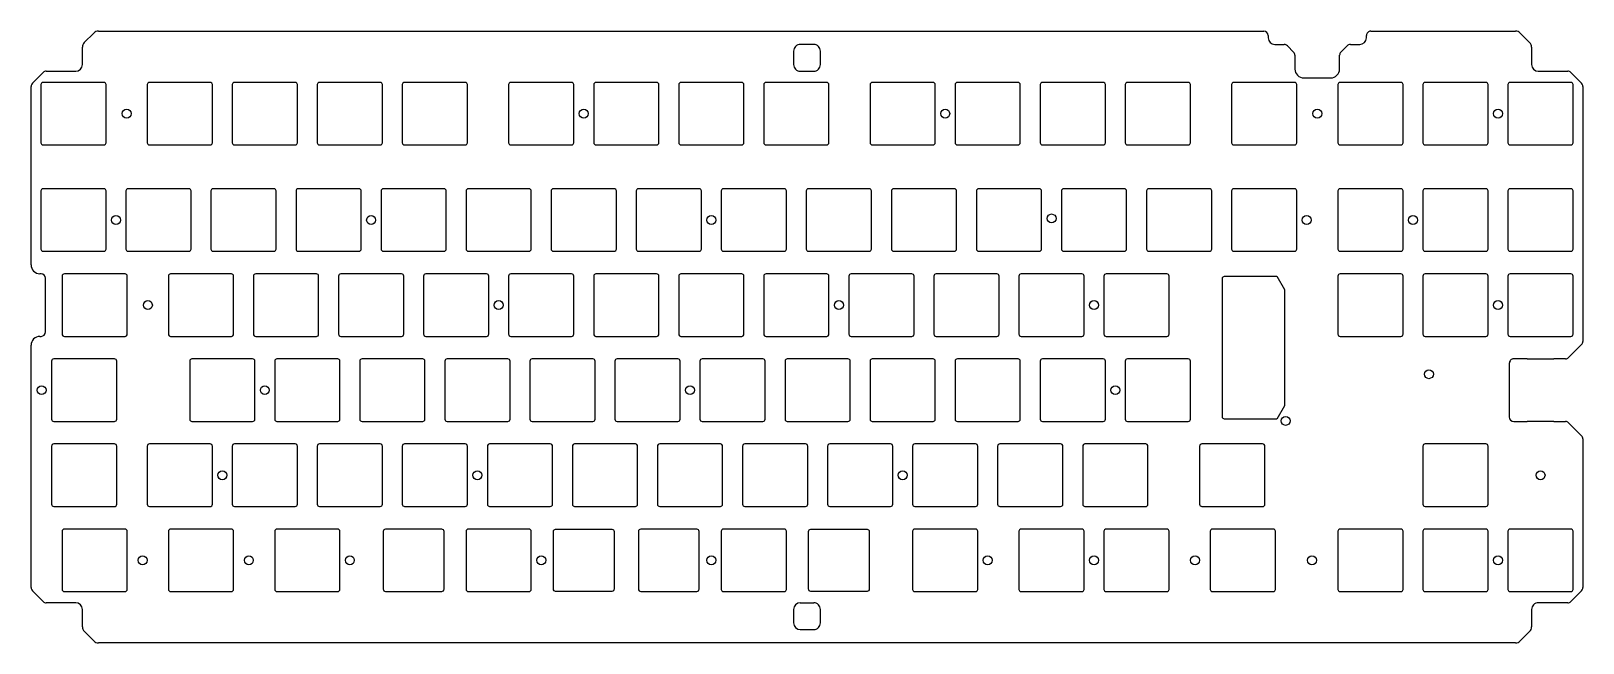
# Model space of a CAD drawing. Header units: millimetres. Extents: x -10 to 338, y -119 to 18.
import ezdxf

# ---------------------------------------------------------------- set-up
doc = ezdxf.new("R2010")
doc.units = ezdxf.units.MM
doc.layers.get('0').update_dxf_attribs({"linetype": 'CONTINUOUS'})
doc.layers.add('BLACK', color=7, linetype='CONTINUOUS')

msp = doc.modelspace()

# ---------------------------------------------------------------- linework, layer by layer
for points in [[(16.5125, 6.5), (16.5125, -6.5, 0.4142123908), (17.0125, -7), (30.6125, -7, 0.4142135624), (31.1125, -6.5), (31.1125, 6.5, 0.4142135624), (30.6125, 7), (17.0125, 7, 0.4142123908)], [(16.5125, 6.5), (16.5125, -6.5, 0.4142123908), (17.0125, -7), (30.6125, -7, 0.4142135624), (31.1125, -6.5), (31.1125, 6.5, 0.4142135624), (30.6125, 7), (17.0125, 7, 0.4142123908)], [(35.5625, 6.5), (35.5625, -6.5, 0.4142123908), (36.0625, -7), (49.6625, -7, 0.4142135624), (50.1625, -6.5), (50.1625, 6.5, 0.4142135624), (49.6625, 7), (36.0625, 7, 0.4142123908)], [(35.5625, -6.5, 0.4142123908), (36.0625, -7), (49.6625, -7, 0.4142135624), (50.1625, -6.5), (50.1625, 6.5, 0.4142135624), (49.6625, 7), (36.0625, 7, 0.4142123908), (35.5625, 6.5)], [(54.6125, 6.5), (54.6125, -6.5, 0.4142123908), (55.1125, -7), (68.7125, -7, 0.4142135624), (69.2125, -6.5), (69.2125, 6.5, 0.4142135624), (68.7125, 7), (55.1125, 7, 0.4142123908)], [(69.2125, 6.5, 0.4142135624), (68.7125, 7), (55.1125, 7, 0.4142123908), (54.6125, 6.5), (54.6125, -6.5, 0.4142123908), (55.1125, -7), (68.7125, -7, 0.4142135624), (69.2125, -6.5)], [(73.6625, 6.5), (73.6625, -6.5, 0.4142123908), (74.1625, -7), (87.7625, -7, 0.4142135624), (88.2625, -6.5), (88.2625, 6.5, 0.4142135624), (87.7625, 7), (74.1625, 7, 0.4142123908)], [(74.1625, -7), (87.7625, -7, 0.4142135624), (88.2625, -6.5), (88.2625, 6.5, 0.4142135624), (87.7625, 7), (74.1625, 7, 0.4142123908), (73.6625, 6.5), (73.6625, -6.5, 0.4142123908)], [(97.475, 6.5), (97.475, -6.5, 0.4142123908), (97.975, -7), (111.575, -7, 0.4142135624), (112.075, -6.5), (112.075, 6.5, 0.4142135624), (111.575, 7), (97.975, 7, 0.4142123908)], [(97.975, 7, 0.4142123908), (97.475, 6.5), (97.475, -6.5, 0.4142123908), (97.975, -7), (111.575, -7, 0.4142135624), (112.075, -6.5), (112.075, 6.5, 0.4142135624), (111.575, 7)], [(178.4375, 6.5), (178.4375, -6.5, 0.4142123908), (178.9375, -7), (192.5375, -7, 0.4142135624), (193.0375, -6.5), (193.0375, 6.5, 0.4142135624), (192.5375, 7), (178.9375, 7, 0.4142123908)], [(193.0375, -6.5), (193.0375, 6.5, 0.4142135624), (192.5375, 7), (178.9375, 7, 0.4142123908), (178.4375, 6.5), (178.4375, -6.5, 0.4142123908), (178.9375, -7), (192.5375, -7, 0.4142135624)], [(197.4875, 6.5), (197.4875, -6.5, 0.4142123908), (197.9875, -7), (211.5875, -7, 0.4142135624), (212.0875, -6.5), (212.0875, 6.5, 0.4142135624), (211.5875, 7), (197.9875, 7, 0.4142123908)], [(211.5875, 7), (197.9875, 7, 0.4142123908), (197.4875, 6.5), (197.4875, -6.5, 0.4142123908), (197.9875, -7), (211.5875, -7, 0.4142135624), (212.0875, -6.5), (212.0875, 6.5, 0.4142135624)], [(216.5375, 6.5), (216.5375, -6.5, 0.4142123908), (217.0375, -7), (230.6375, -7, 0.4142135624), (231.1375, -6.5), (231.1375, 6.5, 0.4142135624), (230.6375, 7), (217.0375, 7, 0.4142123908)], [(231.1375, -6.5), (231.1375, 6.5, 0.4142135624), (230.6375, 7), (217.0375, 7, 0.4142123908), (216.5375, 6.5), (216.5375, -6.5, 0.4142123908), (217.0375, -7), (230.6375, -7, 0.4142135624)], [(235.5875, 6.5), (235.5875, -6.5, 0.4142123908), (236.0875, -7), (249.6875, -7, 0.4142135624), (250.1875, -6.5), (250.1875, 6.5, 0.4142135624), (249.6875, 7), (236.0875, 7, 0.4142123908)], [(250.1875, -6.5), (250.1875, 6.5, 0.4142135624), (249.6875, 7), (236.0875, 7, 0.4142123908), (235.5875, 6.5), (235.5875, -6.5, 0.4142123908), (236.0875, -7), (249.6875, -7, 0.4142135624)], [(240.35, -17.3125), (240.35, -30.3125, 0.4142123908), (240.85, -30.8125), (254.45, -30.8125, 0.4142135624), (254.95, -30.3125), (254.95, -17.3125, 0.4142135624), (254.45, -16.8125), (240.85, -16.8125, 0.4142123908)], [(259.4, -17.3125), (259.4, -30.3125, 0.4142123908), (259.9, -30.8125), (273.5, -30.8125, 0.4142135624), (274, -30.3125), (274, -17.3125, 0.4142135624), (273.5, -16.8125), (259.9, -16.8125, 0.4142123908)], [(257.34375, -67.8875), (257.34375, -36.8875, -0.4142135624), (257.84375, -36.3875), (269.56175, -36.3875), (271.29375, -39.3875), (271.29375, -65.3875), (269.56175, -68.3875), (257.84375, -68.3875, -0.4142123908)], [(235.59375, -55.4125), (235.59375, -68.4125, 0.4142123908), (236.09375, -68.9125), (249.69375, -68.9125, 0.4142135624), (250.19375, -68.4125), (250.19375, -55.4125, 0.4142135624), (249.69375, -54.9125), (236.09375, -54.9125, 0.4142123908)], [(-4.91875, -74.4625), (-4.91875, -87.4625, 0.4142123908), (-4.41875, -87.9625), (9.18125, -87.9625, 0.4142135624), (9.68125, -87.4625), (9.68125, -74.4625, 0.4142135624), (9.18125, -73.9625), (-4.41875, -73.9625, 0.4142123908)], [(16.5125, -74.4625), (16.5125, -87.4625, 0.4142123908), (17.0125, -87.9625), (30.6125, -87.9625, 0.4142135624), (31.1125, -87.4625), (31.1125, -74.4625, 0.4142135624), (30.6125, -73.9625), (17.0125, -73.9625, 0.4142123908)], [(226.065834, -74.462548), (226.065834, -87.462548, 0.4142123908), (226.565834, -87.962548), (240.165834, -87.962548, 0.4142135624), (240.665834, -87.462548), (240.665834, -74.462548, 0.4142135624), (240.165834, -73.962548), (226.565834, -73.962548, 0.4142123908)], [(252.257046, -74.4625), (252.257046, -87.4625, 0.4142123908), (252.757046, -87.9625), (266.357046, -87.9625, 0.4142135624), (266.857046, -87.4625), (266.857046, -74.4625, 0.4142135624), (266.357046, -73.9625), (252.757046, -73.9625, 0.4142123908)], [(11.5625, -93.0125), (-2.0375, -93.0125, 0.4142123908), (-2.5375, -93.5125), (-2.5375, -106.5125, 0.4142123908), (-2.0375, -107.0125), (11.5625, -107.0125, 0.4142135624), (12.0625, -106.5125), (12.0625, -93.5125, 0.4142135624)], [(21.275, -93.5125), (21.275, -106.5125, 0.4142123908), (21.775, -107.0125), (35.375, -107.0125, 0.4142135624), (35.875, -106.5125), (35.875, -93.5125, 0.4142135624), (35.375, -93.0125), (21.775, -93.0125, 0.4142123908)], [(59.6875, -93.5125, 0.4142135624), (59.1875, -93.0125), (45.5875, -93.0125, 0.4142123908), (45.0875, -93.5125), (45.0875, -106.5125, 0.4142123908), (45.5875, -107.0125), (59.1875, -107.0125, 0.4142135624), (59.6875, -106.5125)], [(69.9, -93.0625, 0.4142123908), (69.4, -93.5625), (69.4, -106.4625, 0.4142123908), (69.9, -106.9625), (82.5, -106.9625, 0.4142123908), (83, -106.4625), (83, -93.5625, 0.4142123908), (82.5, -93.0625)], [(102.05, -93.0125), (88.45, -93.0125, 0.4142123908), (87.95, -93.5125), (87.95, -106.5125, 0.4142123908), (88.45, -107.0125), (102.05, -107.0125, 0.4142135624), (102.55, -106.5125), (102.55, -93.5125, 0.4142135624)], [(121.1, -93.5625), (121.1, -106.4625, -0.4142135624), (120.6, -106.9625), (108, -106.9625, -0.4142135624), (107.5, -106.4625), (107.5, -93.5625, -0.4142135624), (108, -93.0625), (120.6, -93.0625, -0.4142135624)], [(126.55, -106.4625, 0.4142123908), (127.05, -106.9625), (139.65, -106.9625, 0.4142123908), (140.15, -106.4625), (140.15, -93.5625, 0.4142123908), (139.65, -93.0625), (127.05, -93.0625, 0.4142123908), (126.55, -93.5625)], [(159.2, -93.0125), (145.6, -93.0125, 0.4142123908), (145.1, -93.5125), (145.1, -106.5125, 0.4142123908), (145.6, -107.0125), (159.2, -107.0125, 0.4142135624), (159.7, -106.5125), (159.7, -93.5125, 0.4142135624)], [(164.65, -106.4625), (164.65, -93.5625, -0.4142135624), (165.15, -93.0625), (177.75, -93.0625, -0.4142135624), (178.25, -93.5625), (178.25, -106.4625, -0.4142135624), (177.75, -106.9625), (165.15, -106.9625, -0.4142135624)], [(187.9625, -106.5125, 0.4142123908), (188.4625, -107.0125), (202.0625, -107.0125, 0.4142135624), (202.5625, -106.5125), (202.5625, -93.5125, 0.4142135624), (202.0625, -93.0125), (188.4625, -93.0125, 0.4142123908), (187.9625, -93.5125)], [(211.775, -106.5125, 0.4142123908), (212.275, -107.0125), (225.875, -107.0125, 0.4142135624), (226.375, -106.5125), (226.375, -93.5125, 0.4142135624), (225.875, -93.0125), (212.275, -93.0125, 0.4142123908), (211.775, -93.5125)], [(231.325, -107.0125), (244.925, -107.0125, 0.4142135624), (245.425, -106.5125), (245.425, -93.5125, 0.4142135624), (244.925, -93.0125), (231.325, -93.0125, 0.4142123908), (230.825, -93.5125), (230.825, -106.5125, 0.4142123908)], [(269.2375, -93.5125, 0.4142135624), (268.7375, -93.0125), (255.1375, -93.0125, 0.4142123908), (254.6375, -93.5125), (254.6375, -106.5125, 0.4142123908), (255.1375, -107.0125), (268.7375, -107.0125, 0.4142135624), (269.2375, -106.5125)]]:
    msp.add_lwpolyline(points, format="xyb", close=True)
for centre in [(276.225, -23.8125), (233.3625, -61.9125), (271.51875, -68.7875), (15.478125, -100.0125), (39.290625, -100.0125), (61.9125, -100.0125), (104.775, -100.0125), (142.875, -100.0125), (204.7875, -100.0125), (228.6, -100.0125), (251.221875, -100.0125)]:
    msp.add_circle(centre, 1)
at = {"layer": 'BLACK', "linetype": 'Continuous'}
for p, q in [((4.560588, 18.059422), (2.436338, 15.935172)), ((5.621382, 18.498834), (266.600782, 18.498834)), ((267.600789, 17.498828), (267.600789, 16.998828)), ((289.600789, 16.998828), (289.600789, 17.498828)), ((290.600789, 18.498834), (322.991182, 18.498834)), ((326.173144, 15.93819), (324.051844, 18.05949)), ((2, 10.998828), (2, 14.877528)), ((161.30625, 13.992728), (161.30625, 11.012566)), ((165.806282, 15.492584), (162.821281, 15.492584)), ((167.30625, 10.998828), (167.30625, 13.992584)), ((269.100782, 15.498834), (271.189282, 15.498834)), ((273.310577, 13.791723), (271.89636, 15.205941)), ((285.305143, 15.205866), (283.890994, 13.791716)), ((286.012382, 15.498834), (288.106782, 15.498834)), ((326.6125, 14.868768), (326.6125, 10.992829)), ((273.603466, 13.084628), (273.603466, 9.998834)), ((283.598111, 9.998828), (283.598111, 13.084628)), ((-9.207112, 6.791722), (-6.792912, 9.205922)), ((6.8, 7), (-6.8, 7)), ((-6.079887, 9.498834), (0.508288, 9.498834)), ((130.625, 7), (117.025, 7)), ((149.675, 7), (136.075, 7)), ((168.725, 7), (155.125, 7)), ((162.80625, 9.498834), (165.80625, 9.498834)), ((273.5, 7), (259.9, 7)), ((275.603482, 7.998834), (281.598111, 7.998834)), ((297.3125, 7), (283.7125, 7)), ((316.3625, 7), (302.7625, 7)), ((335.4125, 7), (321.8125, 7)), ((328.112482, 9.498834), (334.698282, 9.498834)), ((335.405394, 9.20594), (337.819544, 6.79179)), ((-9.5, -33.856744), (-9.5, 6.084628)), ((-7.3, 6.499999), (-7.3, -6.5)), ((7.3, -6.5), (7.3, 6.5)), ((116.525, 6.5), (116.525, -6.5)), ((131.125, -6.5), (131.125, 6.5)), ((135.575, 6.5), (135.575, -6.5)), ((150.175, -6.5), (150.175, 6.5)), ((154.625, 6.5), (154.625, -6.5)), ((169.225, -6.5), (169.225, 6.5)), ((259.4, 6.5), (259.4, -6.5)), ((274, -6.5), (274, 6.5)), ((283.2125, 6.5), (283.2125, -6.5)), ((297.8125, -6.5), (297.8125, 6.5)), ((302.2625, 6.5), (302.2625, -6.5)), ((316.8625, -6.5), (316.8625, 6.5)), ((321.3125, 6.5), (321.3125, -6.5)), ((335.9125, -6.5), (335.9125, 6.5)), ((338.1125, 6.08462), (338.1125, -50.999472)), ((-6.799999, -7), (6.8, -7)), ((117.025, -7), (130.625, -7)), ((136.075, -7), (149.675, -7)), ((155.125, -7), (168.725, -7)), ((259.9, -7), (273.5, -7)), ((283.7125, -7), (297.3125, -7)), ((302.7625, -7), (316.3625, -7)), ((321.8125, -7), (335.4125, -7)), ((-7.3, -17.312501), (-7.3, -30.3125)), ((6.8, -16.8125), (-6.799999, -16.8125)), ((7.3, -30.3125), (7.3, -17.3125)), ((11.75, -17.3125), (11.75, -30.3125)), ((25.85, -16.8125), (12.25, -16.8125)), ((26.35, -30.3125), (26.35, -17.3125)), ((30.8, -17.3125), (30.8, -30.3125)), ((44.9, -16.8125), (31.3, -16.8125)), ((45.4, -30.3125), (45.4, -17.3125)), ((49.85, -17.3125), (49.85, -30.3125)), ((63.95, -16.8125), (50.35, -16.8125)), ((64.45, -30.3125), (64.45, -17.3125)), ((68.9, -17.3125), (68.9, -30.3125)), ((83, -16.8125), (69.4, -16.8125)), ((83.5, -30.3125), (83.5, -17.3125)), ((87.95, -17.3125), (87.95, -30.3125)), ((102.05, -16.8125), (88.45, -16.8125)), ((102.55, -30.3125), (102.55, -17.3125)), ((107, -17.3125), (107, -30.3125)), ((121.1, -16.8125), (107.5, -16.8125)), ((121.6, -30.3125), (121.6, -17.3125)), ((126.05, -17.3125), (126.05, -30.3125)), ((140.15, -16.8125), (126.55, -16.8125)), ((140.65, -30.3125), (140.65, -17.3125)), ((145.1, -17.3125), (145.1, -30.3125)), ((159.2, -16.8125), (145.6, -16.8125)), ((159.7, -30.3125), (159.7, -17.3125)), ((164.15, -17.3125), (164.15, -30.3125)), ((178.25, -16.8125), (164.65, -16.8125)), ((178.75, -30.3125), (178.75, -17.3125)), ((183.2, -17.3125), (183.2, -30.3125)), ((197.3, -16.8125), (183.7, -16.8125)), ((197.8, -30.3125), (197.8, -17.3125)), ((202.25, -17.3125), (202.25, -30.3125)), ((216.35, -16.8125), (202.75, -16.8125)), ((216.85, -30.3125), (216.85, -17.3125)), ((221.3, -17.3125), (221.3, -30.3125)), ((235.4, -16.8125), (221.8, -16.8125)), ((235.9, -30.3125), (235.9, -17.3125)), ((283.2125, -17.3125), (283.2125, -30.3125)), ((297.3125, -16.8125), (283.7125, -16.8125)), ((297.8125, -30.3125), (297.8125, -17.3125)), ((302.2625, -17.3125), (302.2625, -30.3125)), ((316.3625, -16.8125), (302.7625, -16.8125)), ((316.8625, -30.3125), (316.8625, -17.3125)), ((321.3125, -17.3125), (321.3125, -30.3125)), ((335.4125, -16.8125), (321.8125, -16.8125)), ((335.9125, -30.3125), (335.9125, -17.3125)), ((-6.799999, -30.8125), (6.8, -30.8125)), ((12.25, -30.8125), (25.85, -30.8125)), ((31.3, -30.8125), (44.9, -30.8125)), ((50.35, -30.8125), (63.95, -30.8125)), ((69.4, -30.8125), (83, -30.8125)), ((88.45, -30.8125), (102.05, -30.8125)), ((107.5, -30.8125), (121.1, -30.8125)), ((126.55, -30.8125), (140.15, -30.8125)), ((145.6, -30.8125), (159.2, -30.8125)), ((164.65, -30.8125), (178.25, -30.8125)), ((183.7, -30.8125), (197.3, -30.8125)), ((202.75, -30.8125), (216.35, -30.8125)), ((221.8, -30.8125), (235.4, -30.8125)), ((283.7125, -30.8125), (297.3125, -30.8125)), ((302.7625, -30.8125), (316.3625, -30.8125)), ((321.8125, -30.8125), (335.4125, -30.8125)), ((-7.237518, -35.863666), (-7.500018, -35.863666)), ((-6.2375, -48.863672), (-6.2375, -36.863672)), ((-2.5375, -36.362501), (-2.5375, -49.3625)), ((11.5625, -35.8625), (-2.037499, -35.8625)), ((12.0625, -49.3625), (12.0625, -36.3625)), ((21.275, -36.3625), (21.275, -49.3625)), ((35.375, -35.8625), (21.775, -35.8625)), ((35.875, -49.3625), (35.875, -36.3625)), ((40.325, -36.3625), (40.325, -49.3625)), ((54.425, -35.8625), (40.825, -35.8625)), ((54.925, -49.3625), (54.925, -36.3625)), ((59.375, -36.3625), (59.375, -49.3625)), ((73.475, -35.8625), (59.875, -35.8625)), ((73.975, -49.3625), (73.975, -36.3625)), ((78.425, -36.3625), (78.425, -49.3625)), ((92.525, -35.8625), (78.925, -35.8625)), ((93.025, -49.3625), (93.025, -36.3625)), ((97.475, -36.3625), (97.475, -49.3625)), ((111.575, -35.8625), (97.975, -35.8625)), ((112.075, -49.3625), (112.075, -36.3625)), ((116.525, -36.3625), (116.525, -49.3625)), ((130.625, -35.8625), (117.025, -35.8625)), ((131.125, -49.3625), (131.125, -36.3625)), ((135.575, -36.3625), (135.575, -49.3625)), ((149.675, -35.8625), (136.075, -35.8625)), ((150.175, -49.3625), (150.175, -36.3625)), ((154.625, -36.3625), (154.625, -49.3625)), ((168.725, -35.8625), (155.125, -35.8625)), ((169.225, -49.3625), (169.225, -36.3625)), ((173.675, -36.3625), (173.675, -49.3625)), ((187.775, -35.8625), (174.175, -35.8625)), ((188.275, -49.3625), (188.275, -36.3625)), ((192.725, -36.3625), (192.725, -49.3625)), ((206.825, -35.8625), (193.225, -35.8625)), ((207.325, -49.3625), (207.325, -36.3625)), ((211.775, -36.3625), (211.775, -49.3625)), ((225.875, -35.8625), (212.275, -35.8625)), ((226.375, -49.3625), (226.375, -36.3625)), ((230.825, -36.3625), (230.825, -49.3625)), ((244.925, -35.8625), (231.325, -35.8625)), ((245.425, -49.3625), (245.425, -36.3625)), ((283.2125, -36.3625), (283.2125, -49.3625)), ((297.3125, -35.8625), (283.7125, -35.8625)), ((297.8125, -49.3625), (297.8125, -36.3625)), ((302.2625, -36.3625), (302.2625, -49.3625)), ((316.3625, -35.8625), (302.7625, -35.8625)), ((316.8625, -49.3625), (316.8625, -36.3625)), ((321.3125, -36.3625), (321.3125, -49.3625)), ((335.4125, -35.8625), (321.8125, -35.8625)), ((335.9125, -49.3625), (335.9125, -36.3625)), ((-9.5, -106.099453), (-9.5, -51.863672)), ((-7.5, -49.863666), (-7.230736, -49.863666)), ((-2.037499, -49.8625), (11.5625, -49.8625)), ((21.775, -49.8625), (35.375, -49.8625)), ((40.825, -49.8625), (54.425, -49.8625)), ((59.875, -49.8625), (73.475, -49.8625)), ((78.925, -49.8625), (92.525, -49.8625)), ((97.975, -49.8625), (111.575, -49.8625)), ((117.025, -49.8625), (130.625, -49.8625)), ((136.075, -49.8625), (149.675, -49.8625)), ((155.125, -49.8625), (168.725, -49.8625)), ((174.175, -49.8625), (187.775, -49.8625)), ((193.225, -49.8625), (206.825, -49.8625)), ((212.275, -49.8625), (225.875, -49.8625)), ((231.325, -49.8625), (244.925, -49.8625)), ((283.7125, -49.8625), (297.3125, -49.8625)), ((302.7625, -49.8625), (316.3625, -49.8625)), ((321.8125, -49.8625), (335.4125, -49.8625)), ((334.905388, -54.620778), (337.819607, -51.706559)), ((-4.91875, -55.4125), (-4.91875, -68.412499)), ((9.18125, -54.912499), (-4.41875, -54.912499)), ((9.68125, -68.412499), (9.68125, -55.412499)), ((26.0375, -55.4125), (26.0375, -68.4125)), ((40.1375, -54.9125), (26.5375, -54.9125)), ((40.6375, -68.4125), (40.6375, -55.4125)), ((45.0875, -55.4125), (45.0875, -68.4125)), ((59.1875, -54.9125), (45.5875, -54.9125)), ((59.6875, -68.4125), (59.6875, -55.4125)), ((64.1375, -55.4125), (64.1375, -68.4125)), ((78.2375, -54.9125), (64.6375, -54.9125)), ((78.7375, -68.4125), (78.7375, -55.4125)), ((83.1875, -55.4125), (83.1875, -68.4125)), ((97.2875, -54.9125), (83.6875, -54.9125)), ((97.7875, -68.4125), (97.7875, -55.4125)), ((102.2375, -55.4125), (102.2375, -68.4125)), ((116.3375, -54.9125), (102.7375, -54.9125)), ((116.8375, -68.4125), (116.8375, -55.4125)), ((121.2875, -55.4125), (121.2875, -68.4125)), ((135.3875, -54.9125), (121.7875, -54.9125)), ((135.8875, -68.4125), (135.8875, -55.4125)), ((140.3375, -55.4125), (140.3375, -68.4125)), ((154.4375, -54.9125), (140.8375, -54.9125)), ((154.9375, -68.4125), (154.9375, -55.4125)), ((159.3875, -55.4125), (159.3875, -68.4125)), ((173.4875, -54.9125), (159.8875, -54.9125)), ((173.9875, -68.4125), (173.9875, -55.4125)), ((178.4375, -55.4125), (178.4375, -68.4125)), ((192.5375, -54.9125), (178.9375, -54.9125)), ((193.0375, -68.4125), (193.0375, -55.4125)), ((197.4875, -55.4125), (197.4875, -68.4125)), ((211.5875, -54.9125), (197.9875, -54.9125)), ((212.0875, -68.4125), (212.0875, -55.4125)), ((216.5375, -55.4125), (216.5375, -68.4125)), ((230.6375, -54.9125), (217.0375, -54.9125)), ((231.1375, -68.4125), (231.1375, -55.4125)), ((325.6125, -54.913666), (322.6125, -54.913666)), ((325.6125, -54.913666), (331.6125, -54.913666)), ((334.198282, -54.913666), (331.612486, -54.913666)), ((321.6125, -55.913672), (321.6125, -67.91857)), ((-4.418749, -68.912499), (9.18125, -68.912499)), ((26.5375, -68.9125), (40.1375, -68.9125)), ((45.5875, -68.9125), (59.1875, -68.9125)), ((64.6375, -68.9125), (78.2375, -68.9125)), ((83.6875, -68.9125), (97.2875, -68.9125)), ((102.7375, -68.9125), (116.3375, -68.9125)), ((121.7875, -68.9125), (135.3875, -68.9125)), ((140.8375, -68.9125), (154.4375, -68.9125)), ((159.8875, -68.9125), (173.4875, -68.9125)), ((178.9375, -68.9125), (192.5375, -68.9125)), ((197.9875, -68.9125), (211.5875, -68.9125)), ((217.0375, -68.9125), (230.6375, -68.9125)), ((322.612482, -68.913666), (325.612489, -68.913666)), ((331.6125, -68.913666), (325.6125, -68.913666)), ((331.612498, -68.913666), (334.198282, -68.913666)), ((337.819544, -72.12071), (334.905394, -69.20656)), ((338.1125, -72.82788), (338.1125, -106.099472)), ((35.5625, -74.4625), (35.5625, -87.4625)), ((49.6625, -73.9625), (36.0625, -73.9625)), ((50.1625, -87.4625), (50.1625, -74.4625)), ((54.6125, -74.4625), (54.6125, -87.4625)), ((68.7125, -73.9625), (55.1125, -73.9625)), ((69.2125, -87.4625), (69.2125, -74.4625)), ((73.6625, -74.4625), (73.6625, -87.4625)), ((87.7625, -73.9625), (74.1625, -73.9625)), ((88.2625, -87.4625), (88.2625, -74.4625)), ((92.7125, -74.4625), (92.7125, -87.4625)), ((106.8125, -73.9625), (93.2125, -73.9625)), ((107.3125, -87.4625), (107.3125, -74.4625)), ((111.7625, -74.4625), (111.7625, -87.4625)), ((125.8625, -73.9625), (112.2625, -73.9625)), ((126.3625, -87.4625), (126.3625, -74.4625)), ((130.8125, -74.4625), (130.8125, -87.4625)), ((144.9125, -73.9625), (131.3125, -73.9625)), ((145.4125, -87.4625), (145.4125, -74.4625)), ((149.8625, -74.4625), (149.8625, -87.4625)), ((163.9625, -73.9625), (150.3625, -73.9625)), ((164.4625, -87.4625), (164.4625, -74.4625)), ((168.9125, -74.4625), (168.9125, -87.4625)), ((183.0125, -73.9625), (169.4125, -73.9625)), ((183.5125, -87.4625), (183.5125, -74.4625)), ((187.9625, -74.4625), (187.9625, -87.4625)), ((202.0625, -73.9625), (188.4625, -73.9625)), ((202.5625, -87.4625), (202.5625, -74.4625)), ((207.0125, -74.4625), (207.0125, -87.4625)), ((221.1125, -73.9625), (207.5125, -73.9625)), ((221.6125, -87.4625), (221.6125, -74.4625)), ((302.2625, -74.4625), (302.2625, -87.4625)), ((316.3625, -73.9625), (302.7625, -73.9625)), ((316.8625, -87.4625), (316.8625, -74.4625)), ((36.0625, -87.9625), (49.6625, -87.9625)), ((55.1125, -87.9625), (68.7125, -87.9625)), ((74.1625, -87.9625), (87.7625, -87.9625)), ((93.2125, -87.9625), (106.8125, -87.9625)), ((112.2625, -87.9625), (125.8625, -87.9625)), ((131.3125, -87.9625), (144.9125, -87.9625)), ((150.3625, -87.9625), (163.9625, -87.9625)), ((169.4125, -87.9625), (183.0125, -87.9625)), ((188.4625, -87.9625), (202.0625, -87.9625)), ((207.5125, -87.9625), (221.1125, -87.9625)), ((302.7625, -87.9625), (316.3625, -87.9625)), ((283.2125, -93.5125), (283.2125, -106.5125)), ((297.3125, -93.0125), (283.7125, -93.0125)), ((297.8125, -106.5125), (297.8125, -93.5125)), ((302.2625, -93.5125), (302.2625, -106.5125)), ((316.3625, -93.0125), (302.7625, -93.0125)), ((316.8625, -106.5125), (316.8625, -93.5125)), ((321.3125, -93.5125), (321.3125, -106.5125)), ((335.4125, -93.0125), (321.8125, -93.0125)), ((335.9125, -106.5125), (335.9125, -93.5125)), ((-6.792893, -109.220773), (-9.207056, -106.80661)), ((283.7125, -107.0125), (297.3125, -107.0125)), ((302.7625, -107.0125), (316.3625, -107.0125)), ((321.8125, -107.0125), (335.4125, -107.0125)), ((337.819607, -106.806559), (335.405388, -109.220778)), ((0.499982, -109.513666), (-6.085818, -109.513666)), ((2, -114.883107), (2, -111.013672)), ((161.30625, -111.013672), (161.30625, -114.013372)), ((162.797282, -109.513666), (165.806282, -109.513666)), ((167.30625, -114.007272), (167.30625, -111.013666)), ((326.6125, -111.013672), (326.6125, -114.892372)), ((334.698282, -109.513666), (328.1125, -109.513666)), ((2.439344, -115.95301), (4.56066, -118.074326)), ((162.806282, -115.507416), (165.806182, -115.507416)), ((324.051838, -118.074328), (326.17316, -115.953006)), ((322.991182, -118.513666), (5.621282, -118.513666))]:
    msp.add_line(p, q, dxfattribs=at)
at = {"layer": 'BLACK'}
for centre in [(11.90625, 0), (114.3, 0), (195.2625, 0), (278.60625, 0), (319.0875, 0), (9.525, -23.8125), (66.675, -23.8125), (142.875, -23.8125), (219.0842, -23.4625), (300.0375, -23.8125), (16.66875, -42.8625), (95.25, -42.8625), (171.45, -42.8625), (228.6, -42.8625), (319.0875, -42.8625), (303.609375, -58.340625), (-7.14375, -61.9125), (42.8625, -61.9125), (138.1125, -61.9125), (33.3375, -80.9625), (90.4875, -80.9625), (185.7375, -80.9625), (328.6125, -80.9625), (277.415625, -100.0125), (319.0875, -100.0125)]:
    msp.add_circle(centre, 1, dxfattribs=at)
for centre, radius, start, end in [((5.621282, 16.998728), 1.500048, 89.99618051, 135), ((266.600782, 17.498828), 1.000006, 0, 90), ((290.600782, 17.498828), 0.999993, 89.99959893, 180), ((322.991182, 16.998828), 1.500006, 45, 90), ((3.499982, 14.877528), 1.499982, 135.16205898, 180), ((162.806282, 13.992628), 1.500032, 89.42708269, 179.99618036), ((165.806282, 13.992628), 1.499956, 359.99831929, 90), ((269.100782, 16.998828), 1.499994, 180, 270), ((271.189282, 14.498928), 0.999906, 44.99736635, 90), ((286.012282, 14.498728), 1.000045, 89.99427091, 135.00004051), ((288.100782, 16.998828), 1.500007, 270.22918281, 0), ((325.112282, 14.877428), 1.500215, 359.66926411, 44.99729944), ((0.499982, 10.998828), 1.500018, 270.31726386, 0), ((162.806382, 10.999028), 1.500194, 179.48294603, 269.99495862), ((165.806282, 10.998828), 1.499968, 269.99877769, 0), ((272.603482, 13.084628), 0.999983, 0, 45), ((284.598082, 13.084628), 0.999971, 135, 180), ((328.112482, 10.998828), 1.499994, 180.22914645, 270), ((-6.799999, 6.499999), 0.500001, 90.00011459, 180), ((-6.085818, 8.498828), 0.999983, 89.99822384, 134.99850095), ((6.8, 6.5), 0.5, 0, 90), ((117.025, 6.5), 0.5, 90, 180), ((130.625, 6.5), 0.5, 0, 90), ((136.075, 6.5), 0.5, 90, 180), ((149.675, 6.5), 0.5, 0, 90), ((155.125, 6.5), 0.5, 90, 180), ((168.725, 6.5), 0.5, 0, 90), ((259.9, 6.5), 0.5, 90, 180), ((273.5, 6.5), 0.5, 0, 90), ((275.603482, 9.998828), 1.999994, 179.99982811, 270), ((281.598182, 9.998828), 1.999929, 269.99796599, 0), ((283.7125, 6.5), 0.5, 90, 180), ((297.3125, 6.5), 0.5, 0, 90), ((302.7625, 6.5), 0.5, 90, 180), ((316.3625, 6.5), 0.5, 0, 90), ((321.8125, 6.5), 0.5, 90, 180), ((334.698282, 8.498828), 1.000006, 45, 90), ((335.4125, 6.5), 0.5, 0, 90), ((-8.500018, 6.084628), 0.999982, 135, 180), ((337.112382, 6.084628), 1.000078, 359.99954169, 45), ((-6.799999, -6.499999), 0.500001, 180.00011459, 270), ((6.8, -6.5), 0.5, 270, 0), ((117.025, -6.5), 0.5, 180, 270), ((130.625, -6.5), 0.5, 270, 0), ((136.075, -6.5), 0.5, 180, 270), ((149.675, -6.5), 0.5, 270, 0), ((155.125, -6.5), 0.5, 180, 270), ((168.725, -6.5), 0.5, 270, 0), ((259.9, -6.5), 0.5, 180, 270), ((273.5, -6.5), 0.5, 270, 0), ((283.7125, -6.5), 0.5, 180, 270), ((297.3125, -6.5), 0.5, 270, 0), ((302.7625, -6.5), 0.5, 180, 270), ((316.3625, -6.5), 0.5, 270, 0), ((321.8125, -6.5), 0.5, 180, 270), ((335.4125, -6.5), 0.5, 270, 0), ((-6.799999, -17.312501), 0.500001, 90, 180), ((6.8, -17.3125), 0.5, 0, 90), ((12.25, -17.3125), 0.5, 90, 180), ((25.85, -17.3125), 0.5, 0, 90), ((31.3, -17.3125), 0.5, 90, 180), ((44.9, -17.3125), 0.5, 0, 90), ((50.35, -17.3125), 0.5, 90, 180), ((63.95, -17.3125), 0.5, 0, 90), ((69.4, -17.3125), 0.5, 90, 180), ((83, -17.3125), 0.5, 0, 90), ((88.45, -17.3125), 0.5, 90, 180), ((102.05, -17.3125), 0.5, 0, 90), ((107.5, -17.3125), 0.5, 90, 180), ((121.1, -17.3125), 0.5, 0, 90), ((126.55, -17.3125), 0.5, 90, 180), ((140.15, -17.3125), 0.5, 0, 90), ((145.6, -17.3125), 0.5, 90, 180), ((159.2, -17.3125), 0.5, 0, 90), ((164.65, -17.3125), 0.5, 90, 180), ((178.25, -17.3125), 0.5, 0, 90), ((183.7, -17.3125), 0.5, 90, 180), ((197.3, -17.3125), 0.5, 0, 90), ((202.75, -17.3125), 0.5, 90, 180), ((216.35, -17.3125), 0.5, 0, 90), ((221.8, -17.3125), 0.5, 90, 180), ((235.4, -17.3125), 0.5, 0, 90), ((283.7125, -17.3125), 0.5, 90, 180), ((297.3125, -17.3125), 0.5, 0, 90), ((302.7625, -17.3125), 0.5, 90, 180), ((316.3625, -17.3125), 0.5, 0, 90), ((321.8125, -17.3125), 0.5, 90, 180), ((335.4125, -17.3125), 0.5, 0, 90), ((-6.799999, -30.312499), 0.500001, 180.00011459, 270), ((6.8, -30.3125), 0.5, 270, 0), ((12.25, -30.3125), 0.5, 180, 270), ((25.85, -30.3125), 0.5, 270, 0), ((31.3, -30.3125), 0.5, 180, 270), ((44.9, -30.3125), 0.5, 270, 0), ((50.35, -30.3125), 0.5, 180, 270), ((63.95, -30.3125), 0.5, 270, 0), ((69.4, -30.3125), 0.5, 180, 270), ((83, -30.3125), 0.5, 270, 0), ((88.45, -30.3125), 0.5, 180, 270), ((102.05, -30.3125), 0.5, 270, 0), ((107.5, -30.3125), 0.5, 180, 270), ((121.1, -30.3125), 0.5, 270, 0), ((126.55, -30.3125), 0.5, 180, 270), ((140.15, -30.3125), 0.5, 270, 0), ((145.6, -30.3125), 0.5, 180, 270), ((159.2, -30.3125), 0.5, 270, 0), ((164.65, -30.3125), 0.5, 180, 270), ((178.25, -30.3125), 0.5, 270, 0), ((183.7, -30.3125), 0.5, 180, 270), ((197.3, -30.3125), 0.5, 270, 0), ((202.75, -30.3125), 0.5, 180, 270), ((216.35, -30.3125), 0.5, 270, 0), ((221.8, -30.3125), 0.5, 180, 270), ((235.4, -30.3125), 0.5, 270, 0), ((283.7125, -30.3125), 0.5, 180, 270), ((297.3125, -30.3125), 0.5, 270, 0), ((302.7625, -30.3125), 0.5, 180, 270), ((316.3625, -30.3125), 0.5, 270, 0), ((321.8125, -30.3125), 0.5, 180, 270), ((335.4125, -30.3125), 0.5, 270, 0), ((-7.500018, -33.863672), 1.999994, 179.80152643, 270), ((-7.237518, -36.863672), 1.000006, 0, 90), ((-2.037499, -36.362501), 0.500001, 90, 180), ((11.5625, -36.3625), 0.5, 0, 90), ((21.775, -36.3625), 0.5, 90, 180), ((35.375, -36.3625), 0.5, 0, 90), ((40.825, -36.3625), 0.5, 90, 180), ((54.425, -36.3625), 0.5, 0, 90), ((59.875, -36.3625), 0.5, 90, 180), ((73.475, -36.3625), 0.5, 0, 90), ((78.925, -36.3625), 0.5, 90, 180), ((92.525, -36.3625), 0.5, 0, 90), ((97.975, -36.3625), 0.5, 90, 180), ((111.575, -36.3625), 0.5, 0, 90), ((117.025, -36.3625), 0.5, 90, 180), ((130.625, -36.3625), 0.5, 0, 90), ((136.075, -36.3625), 0.5, 90, 180), ((149.675, -36.3625), 0.5, 0, 90), ((155.125, -36.3625), 0.5, 90, 180), ((168.725, -36.3625), 0.5, 0, 90), ((174.175, -36.3625), 0.5, 90, 180), ((187.775, -36.3625), 0.5, 0, 90), ((193.225, -36.3625), 0.5, 90, 180), ((206.825, -36.3625), 0.5, 0, 90), ((212.275, -36.3625), 0.5, 90, 180), ((225.875, -36.3625), 0.5, 0, 90), ((231.325, -36.3625), 0.5, 90, 180), ((244.925, -36.3625), 0.5, 0, 90), ((283.7125, -36.3625), 0.5, 90, 180), ((297.3125, -36.3625), 0.5, 0, 90), ((302.7625, -36.3625), 0.5, 90, 180), ((316.3625, -36.3625), 0.5, 0, 90), ((321.8125, -36.3625), 0.5, 90, 180), ((335.4125, -36.3625), 0.5, 0, 90), ((-7.500018, -51.863672), 1.999982, 89.99948434, 180), ((-7.237518, -48.863672), 1.000018, 270.38857635, 0), ((-2.037499, -49.362499), 0.500001, 180.00011459, 270), ((11.5625, -49.3625), 0.5, 270, 0), ((21.775, -49.3625), 0.5, 180, 270), ((35.375, -49.3625), 0.5, 270, 0), ((40.825, -49.3625), 0.5, 180, 270), ((54.425, -49.3625), 0.5, 270, 0), ((59.875, -49.3625), 0.5, 180, 270), ((73.475, -49.3625), 0.5, 270, 0), ((78.925, -49.3625), 0.5, 180, 270), ((92.525, -49.3625), 0.5, 270, 0), ((97.975, -49.3625), 0.5, 180, 270), ((111.575, -49.3625), 0.5, 270, 0), ((117.025, -49.3625), 0.5, 180, 270), ((130.625, -49.3625), 0.5, 270, 0), ((136.075, -49.3625), 0.5, 180, 270), ((149.675, -49.3625), 0.5, 270, 0), ((155.125, -49.3625), 0.5, 180, 270), ((168.725, -49.3625), 0.5, 270, 0), ((174.175, -49.3625), 0.5, 180, 270), ((187.775, -49.3625), 0.5, 270, 0), ((193.225, -49.3625), 0.5, 180, 270), ((206.825, -49.3625), 0.5, 270, 0), ((212.275, -49.3625), 0.5, 180, 270), ((225.875, -49.3625), 0.5, 270, 0), ((231.325, -49.3625), 0.5, 180, 270), ((244.925, -49.3625), 0.5, 270, 0), ((283.7125, -49.3625), 0.5, 180, 270), ((297.3125, -49.3625), 0.5, 270, 0), ((302.7625, -49.3625), 0.5, 180, 270), ((316.3625, -49.3625), 0.5, 270, 0), ((321.8125, -49.3625), 0.5, 180, 270), ((335.4125, -49.3625), 0.5, 270, 0), ((337.112582, -50.999472), 0.999918, 314.99744742, 0), ((-4.418749, -55.4125), 0.500001, 90.00011459, 180), ((9.181297, -55.412452), 0.499953, 359.99461369, 90.00538631), ((26.5375, -55.4125), 0.5, 90, 180), ((40.1375, -55.4125), 0.5, 0, 90), ((45.5875, -55.4125), 0.5, 90, 180), ((59.1875, -55.4125), 0.5, 0, 90), ((64.6375, -55.4125), 0.5, 90, 180), ((78.2375, -55.4125), 0.5, 0, 90), ((83.6875, -55.4125), 0.5, 90, 180), ((97.2875, -55.4125), 0.5, 0, 90), ((102.7375, -55.4125), 0.5, 90, 180), ((116.3375, -55.4125), 0.5, 0, 90), ((121.7875, -55.4125), 0.5, 90, 180), ((135.3875, -55.4125), 0.5, 0, 90), ((140.8375, -55.4125), 0.5, 90, 180), ((154.4375, -55.4125), 0.5, 0, 90), ((159.8875, -55.4125), 0.5, 90, 180), ((173.4875, -55.4125), 0.5, 0, 90), ((178.9375, -55.4125), 0.5, 90, 180), ((192.5375, -55.4125), 0.5, 0, 90), ((197.9875, -55.4125), 0.5, 90, 180), ((211.5875, -55.4125), 0.5, 0, 90), ((217.0375, -55.4125), 0.5, 90, 180), ((230.6375, -55.4125), 0.5, 0, 90), ((322.612482, -55.913672), 0.999982, 89.99896868, 180), ((334.198282, -53.913672), 0.999999, 270, 315), ((-4.418749, -68.412498), 0.500001, 180.00011459, 270), ((9.181257, -68.412502), 0.499993, 269.99919785, 0.00034378), ((26.5375, -68.4125), 0.5, 180, 270), ((40.1375, -68.4125), 0.5, 270, 0), ((45.5875, -68.4125), 0.5, 180, 270), ((59.1875, -68.4125), 0.5, 270, 0), ((64.6375, -68.4125), 0.5, 180, 270), ((78.2375, -68.4125), 0.5, 270, 0), ((83.6875, -68.4125), 0.5, 180, 270), ((97.2875, -68.4125), 0.5, 270, 0), ((102.7375, -68.4125), 0.5, 180, 270), ((116.3375, -68.4125), 0.5, 270, 0), ((121.7875, -68.4125), 0.5, 180, 270), ((135.3875, -68.4125), 0.5, 270, 0), ((140.8375, -68.4125), 0.5, 180, 270), ((154.4375, -68.4125), 0.5, 270, 0), ((159.8875, -68.4125), 0.5, 180, 270), ((173.4875, -68.4125), 0.5, 270, 0), ((178.9375, -68.4125), 0.5, 180, 270), ((192.5375, -68.4125), 0.5, 270, 0), ((197.9875, -68.4125), 0.5, 180, 270), ((211.5875, -68.4125), 0.5, 270, 0), ((217.0375, -68.4125), 0.5, 180, 270), ((230.6375, -68.4125), 0.5, 270, 0), ((322.612482, -67.913672), 0.999994, 180.28063754, 270), ((334.198282, -69.913672), 1.000006, 45, 90), ((337.112382, -72.827872), 1.000078, 359.99954169, 45), ((36.0625, -74.4625), 0.5, 90, 180), ((49.6625, -74.4625), 0.5, 0, 90), ((55.1125, -74.4625), 0.5, 90, 180), ((68.7125, -74.4625), 0.5, 0, 90), ((74.1625, -74.4625), 0.5, 90, 180), ((87.7625, -74.4625), 0.5, 0, 90), ((93.2125, -74.4625), 0.5, 90, 180), ((106.8125, -74.4625), 0.5, 0, 90), ((112.2625, -74.4625), 0.5, 90, 180), ((125.8625, -74.4625), 0.5, 0, 90), ((131.3125, -74.4625), 0.5, 90, 180), ((144.9125, -74.4625), 0.5, 0, 90), ((150.3625, -74.4625), 0.5, 90, 180), ((163.9625, -74.4625), 0.5, 0, 90), ((169.4125, -74.4625), 0.5, 90, 180), ((183.0125, -74.4625), 0.5, 0, 90), ((188.4625, -74.4625), 0.5, 90, 180), ((202.0625, -74.4625), 0.5, 0, 90), ((207.5125, -74.4625), 0.5, 90, 180), ((221.1125, -74.4625), 0.5, 0, 90), ((302.7625, -74.4625), 0.5, 90, 180), ((316.3625, -74.4625), 0.5, 0, 90), ((36.0625, -87.4625), 0.5, 180, 270), ((49.6625, -87.4625), 0.5, 270, 0), ((55.1125, -87.4625), 0.5, 180, 270), ((68.7125, -87.4625), 0.5, 270, 0), ((74.1625, -87.4625), 0.5, 180, 270), ((87.7625, -87.4625), 0.5, 270, 0), ((93.2125, -87.4625), 0.5, 180, 270), ((106.8125, -87.4625), 0.5, 270, 0), ((112.2625, -87.4625), 0.5, 180, 270), ((125.8625, -87.4625), 0.5, 270, 0), ((131.3125, -87.4625), 0.5, 180, 270), ((144.9125, -87.4625), 0.5, 270, 0), ((150.3625, -87.4625), 0.5, 180, 270), ((163.9625, -87.4625), 0.5, 270, 0), ((169.4125, -87.4625), 0.5, 180, 270), ((183.0125, -87.4625), 0.5, 270, 0), ((188.4625, -87.4625), 0.5, 180, 270), ((202.0625, -87.4625), 0.5, 270, 0), ((207.5125, -87.4625), 0.5, 180, 270), ((221.1125, -87.4625), 0.5, 270, 0), ((302.7625, -87.4625), 0.5, 180, 270), ((316.3625, -87.4625), 0.5, 270, 0), ((283.7125, -93.5125), 0.5, 90, 180), ((297.3125, -93.5125), 0.5, 0, 90), ((302.7625, -93.5125), 0.5, 90, 180), ((316.3625, -93.5125), 0.5, 0, 90), ((321.8125, -93.5125), 0.5, 90, 180), ((335.4125, -93.5125), 0.5, 0, 90), ((-8.500018, -106.099472), 0.999973, 179.99891136, 225.00405153), ((283.7125, -106.5125), 0.5, 180, 270), ((297.3125, -106.5125), 0.5, 270, 0), ((302.7625, -106.5125), 0.5, 180, 270), ((316.3625, -106.5125), 0.5, 270, 0), ((321.8125, -106.5125), 0.5, 180, 270), ((335.4125, -106.5125), 0.5, 270, 0), ((337.112582, -106.099472), 0.999918, 314.99744742, 0), ((-6.085818, -108.513772), 0.999894, 224.99696114, 270), ((0.499982, -111.013672), 1.500006, 0, 90), ((162.806282, -111.013672), 1.500032, 90.34376918, 180), ((165.806282, -111.013572), 1.499906, 359.99640939, 90), ((328.112482, -111.013672), 1.499982, 89.99931245, 180), ((334.698282, -108.513672), 0.999999, 270, 315), ((162.806282, -114.007372), 1.500044, 180.22917701, 270), ((165.806282, -114.007372), 1.499968, 269.9961802, 0.0038198), ((3.500182, -114.892172), 1.500251, 179.65378873, 225), ((5.621282, -117.013872), 1.499794, 224.99546188, 270), ((322.991182, -117.013672), 1.499994, 270, 315), ((325.112682, -114.892372), 1.499818, 314.99578611, 0)]:
    msp.add_arc(centre, radius, start, end, dxfattribs=at)

doc.saveas('drawing.dxf')
